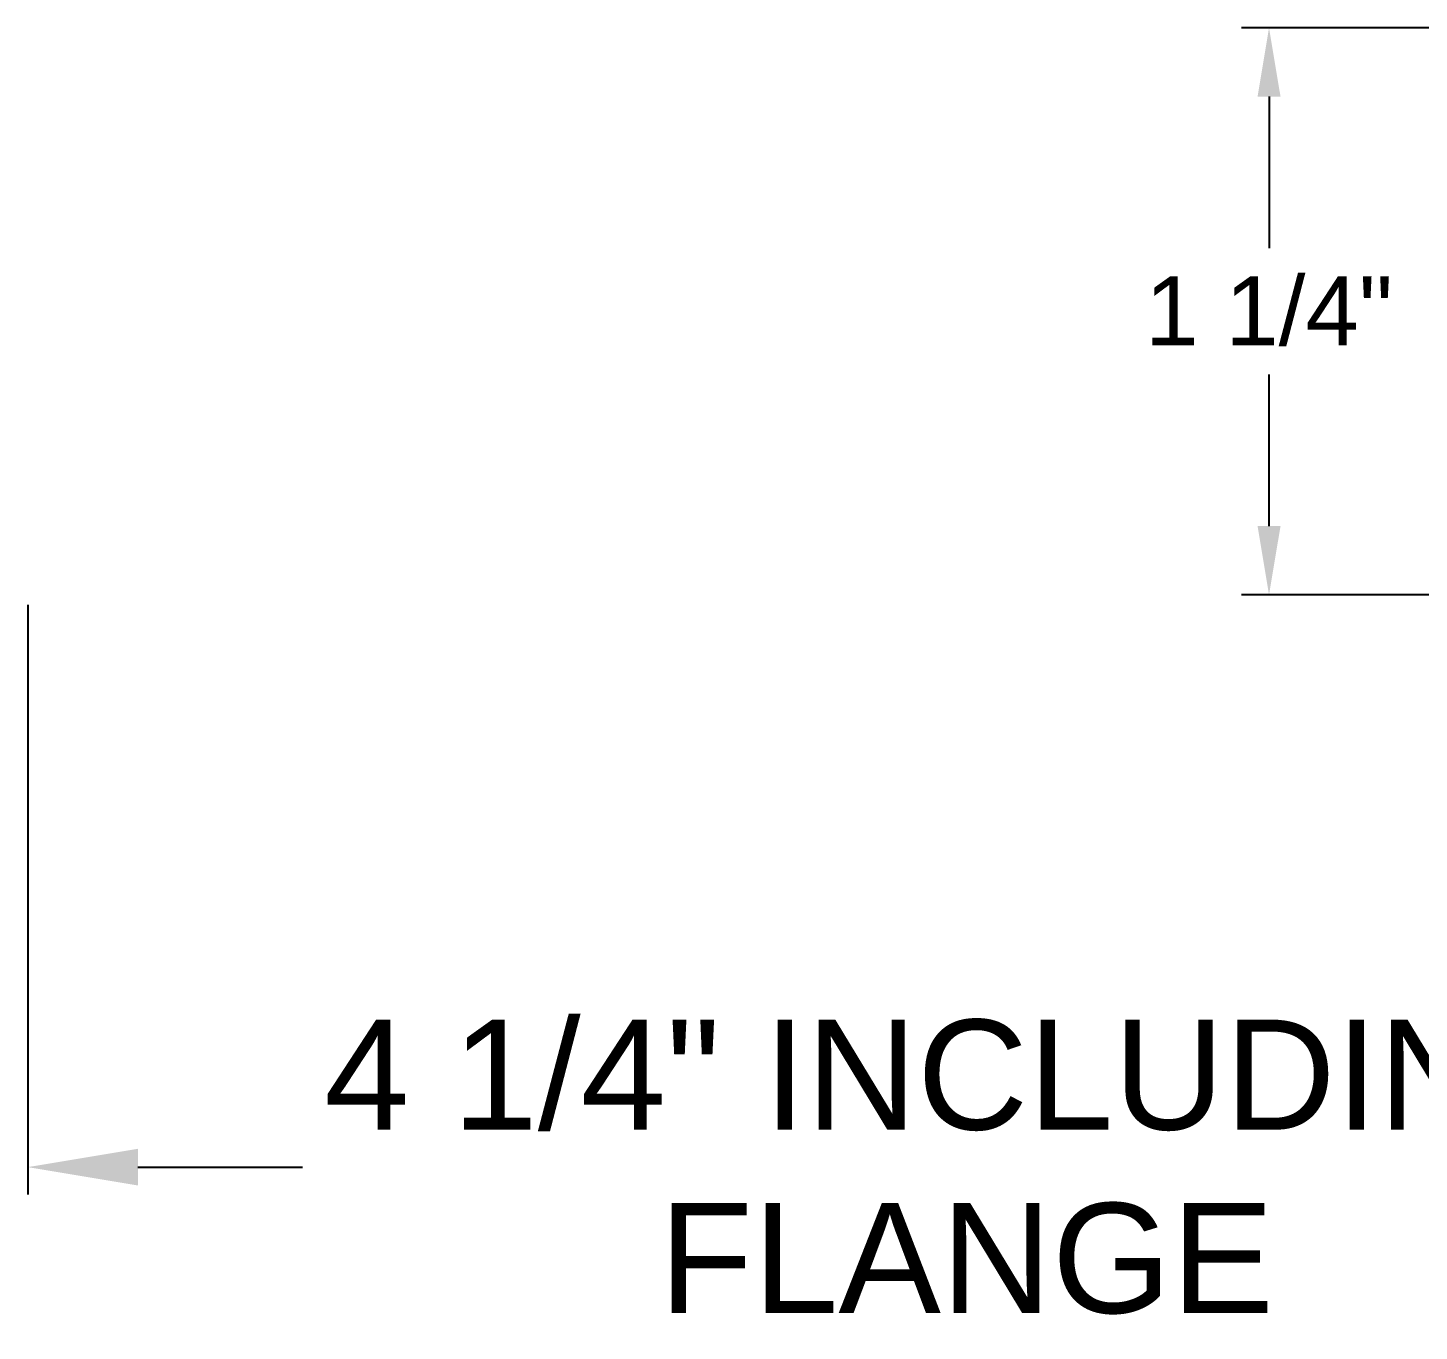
# Model space of a CAD drawing. Extents: x -3.43 to 4.29, y -2.84 to 1.71.
# Drawn here: x -3.428 to -0.267, y -1.673 to 1.289 of the extents above; entities that cross this region are included whole.
import ezdxf

# ---------------------------------------------------------------- set-up
doc = ezdxf.new("R2010")
doc.units = 0
doc.header["$LTSCALE"] = 0.5
doc.header["$MEASUREMENT"] = 0
doc.layers.get('Defpoints').update_dxf_attribs({"linetype": 'CONTINUOUS'})
doc.layers.add('CUST DWG', color=60, linetype='CONTINUOUS', lineweight=20)
doc.layers.add('FAB DWG', color=221, linetype='CONTINUOUS')
doc.styles.get("Standard").update_dxf_attribs({"font": 'arial.ttf'})
doc.dimstyles.new('LSAD_CustDims', dxfattribs={"dimtxt": 1, "dimasz": 1, "dimexe": 0.0625, "dimexo": 0.042969, "dimgap": 0.0625, "dimtad": 0, "dimtih": 1, "dimtoh": 1, "dimdec": 3, "dimzin": 0, "dimdsep": 46, "dimlunit": 4, "dimtxsty": 'Standard', "dimcen": 0.125, "dimclrd": 256, "dimclre": 256, "dimclrt": 256, "dimadec": 0, "dimazin": 0, "dimtfac": 1, "dimtdec": 3, "dimtix": 1, "dimtofl": 0, "dimtmove": 0, "dimatfit": 3, "dimfxl": 1, "dimfrac": 2, "dimtolj": 1, "dimtzin": 0, "dimarcsym": 0})

# ---------------------------------------------------------------- blocks, each defined once
blk = doc.blocks.new('*D0')
at = {"layer": 'CUST DWG', "lineweight": -2, "ltscale": 0.5, "transparency": 16777216}
for p, q in [((0.837, 0.0236), (0.837, -1.3629)), ((-3.428, -0.023), (-3.428, -1.3629)), ((-3.178, -1.3004), (-2.8043, -1.3004)), ((0.587, -1.3004), (0.2133, -1.3004))]:
    blk.add_line(p, q, dxfattribs=at)
at = {"layer": 'CUST DWG', "ltscale": 0.5, "transparency": 16777216}
for points in [[(-3.178, -1.2588), (-3.178, -1.3421), (-3.428, -1.3004)], [(0.587, -1.2588), (0.587, -1.3421), (0.837, -1.3004)]]:
    blk.add_solid(points, dxfattribs=at)
at = {"layer": 'Defpoints', "color": 0, "ltscale": 0.5, "transparency": 16777216}
for p in [(0.837, 0.0665), (-3.428, 0.02), (-3.428, -1.3004)]:
    blk.add_point(p, dxfattribs=at)
at = {"layer": 'CUST DWG', "ltscale": 0.5, "transparency": 16777216, "insert": (-1.2955, -1.3004), "char_height": 0.25, "width": 3.759842, "attachment_point": 5}
blk.add_mtext('\\A1;4 1/4" INCLUDING FLANGE', dxfattribs=at)
blk = doc.blocks.new('*D1')
at = {"layer": 'Defpoints', "color": 0, "ltscale": 0.5, "transparency": 16777216}
for p in [(-0.6083, 1.2885), (-0.19, 1.2885), (0, 0)]:
    blk.add_point(p, dxfattribs=at)
at = {"layer": 'FAB DWG', "lineweight": -2, "ltscale": 0.5, "transparency": 16777216}
for p, q in [((-0.233, 1.2885), (-0.6708, 1.2885)), ((-0.6083, 1.1323), (-0.6083, 0.7876)), ((-0.6083, 0.1562), (-0.6083, 0.501)), ((-0.043, 0), (-0.6708, 0))]:
    blk.add_line(p, q, dxfattribs=at)
at = {"layer": 'FAB DWG', "ltscale": 0.5, "transparency": 16777216}
for points in [[(-0.6343, 1.1323), (-0.5822, 1.1323), (-0.6083, 1.2885)], [(-0.6343, 0.1562), (-0.5822, 0.1562), (-0.6083, 0)]]:
    blk.add_solid(points, dxfattribs=at)
at = {"layer": 'FAB DWG', "ltscale": 0.5, "transparency": 16777216, "insert": (-0.6083, 0.6443), "char_height": 0.15625, "attachment_point": 5}
blk.add_mtext('\\A1;1 1/4"', dxfattribs=at)

msp = doc.modelspace()

# ---------------------------------------------------------------- dimensions: what is measured, and where the dimension line sits
at = {"layer": 'CUST DWG', "ltscale": 0.5, "transparency": 16777216}
dim = msp.add_linear_dim(base=(-3.428, -1.3004), p1=(0.837, 0.0665), p2=(-3.428, 0.02), angle=180, text='<> INCLUDING FLANGE', dimstyle='LSAD_CustDims', override={"dimtxt": 0.25, "dimasz": 0.25}, dxfattribs=at)
dim.commit()
dim.dimension.update_dxf_attribs({"geometry": '*D0', "text_midpoint": (-1.2955, -1.3004)})
at = {"layer": 'FAB DWG', "ltscale": 0.5, "transparency": 16777216}
dim = msp.add_linear_dim(base=(-0.60826, 1.28854), p1=(0, 0), p2=(-0.19001, 1.28854), angle=90, dimstyle='LSAD_CustDims', override={"dimtxt": 0.15625, "dimasz": 0.15625}, dxfattribs=at)
dim.commit()
dim.dimension.update_dxf_attribs({"geometry": '*D1', "text_midpoint": (-0.60826, 0.64427)})

doc.saveas('drawing.dxf')
